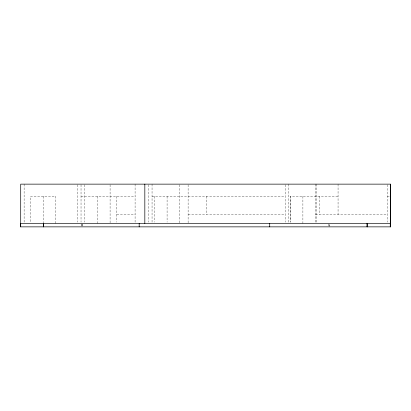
<?xml version="1.0" encoding="UTF-8"?>
<svg xmlns="http://www.w3.org/2000/svg" width="411" height="411" viewBox="0 0 411 411"><rect width="100%" height="100%" fill="white"/><g stroke="black" fill="none" stroke-linecap="round" stroke-linejoin="round"><path stroke-width="0.31" stroke-dasharray="2.06 1.54" d="M290.258 196.309L290.258 222.156L290.258 196.309L338.063 196.309M81.034 196.309L135.091 196.309M152.055 196.309L285.157 196.309M387.198 196.309L389.366 196.309M116.781 214.619L135.091 214.619M188.115 214.619L285.157 214.619M315.52 214.619L387.198 214.619M387.198 184.77L387.198 222.161M338.063 184.138L338.063 214.619M328.615 223.99L328.63 226.286M319.753 196.309L319.753 214.619M316.198 184.138L316.198 222.151M315.52 184.138L315.52 222.156M302.892 196.309L302.892 223.42M288.352 184.138L288.352 222.151M285.157 184.77L285.157 222.161M206.43 196.309L206.43 214.619M188.115 184.78L188.115 223.42M179.715 184.78L179.715 223.42M167.087 196.309L167.087 222.156M154.454 196.309L154.454 222.156M152.055 184.138L152.055 222.156M148.736 184.77L148.736 222.151M135.091 184.138L135.091 223.42M116.781 196.309L116.781 222.161M110.091 184.78L110.091 223.42M97.458 196.309L97.458 223.42M84.825 184.78L84.825 222.156M82.262 223.99L82.262 226.286M82.015 223.99L82.015 226.286M81.82 223.99L81.82 226.862M81.034 184.77L81.034 222.156M77.689 184.77L77.689 222.151M55.809 223.42L55.809 196.309L30.548 196.309L30.548 222.156M43.176 196.309L43.176 223.42M24.121 184.138L24.121 222.151M329.375 226.286L329.375 223.99L329.35 226.286"/><path stroke-width="0.62" d="M390.393 184.138L390.388 226.862L390.45 223.42L20.55 223.42L20.55 226.862L390.45 226.862L390.45 184.138L20.714 184.138L20.704 226.862M390.26 223.42L390.26 226.862M367.177 223.42L367.177 226.862M367.085 223.42L367.1 226.862M269.724 223.42L269.724 226.862M144.826 184.138L144.826 223.42M139.185 223.42L139.175 226.862M43.633 223.42L43.633 226.862M43.54 223.42L43.52 226.862"/></g></svg>
